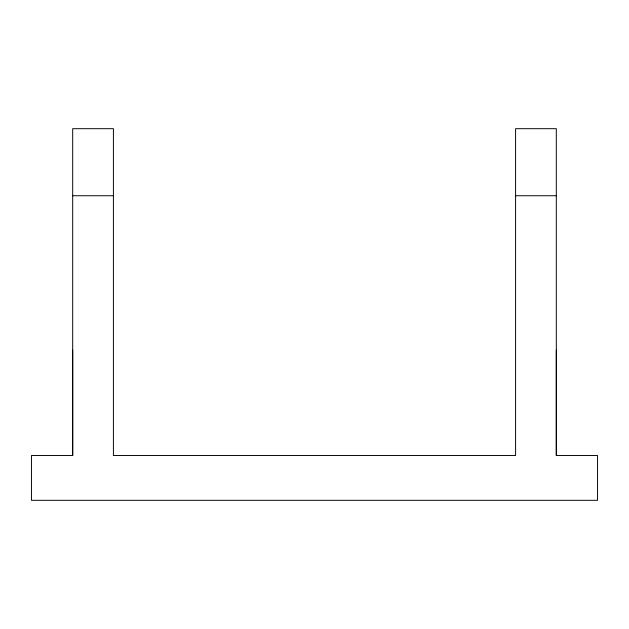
<?xml version="1.0" encoding="UTF-8"?>
<svg xmlns="http://www.w3.org/2000/svg" width="629" height="629" viewBox="0 0 629 629"><rect width="100%" height="100%" fill="white"/><g stroke="black" fill="none" stroke-linecap="round" stroke-linejoin="round"><path stroke-width="0.94" d="M72.689 455.514L72.689 128.686L113.409 128.686L113.409 455.514L515.591 455.514L515.591 128.686L556.311 128.686L556.311 455.514L597.55 455.514L597.55 500.314L31.45 500.314L31.45 455.514L72.689 455.514L72.689 350.149M556.311 455.514L556.311 350.149M72.689 195.737L113.409 195.737M515.591 195.737L556.311 195.737"/></g></svg>
